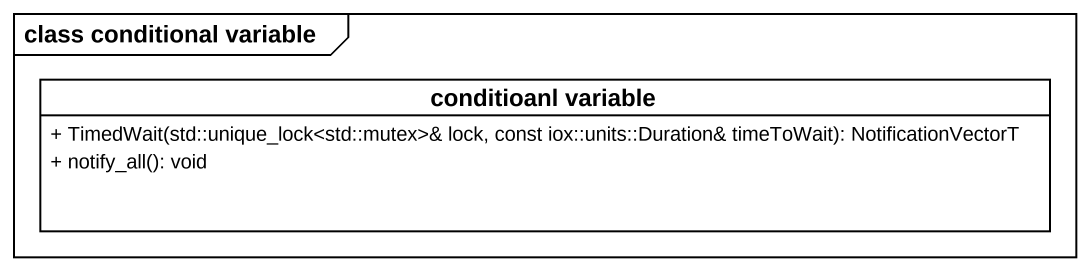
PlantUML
@startuml
mainframe class conditional variable
hide circle
hide empty members
skinparam classAttributeIconSize 0
class "conditioanl variable" as conditioanl_variable {
  {field} + TimedWait(std::unique_lock<std::mutex>& lock, const iox::units::Duration& timeToWait): NotificationVectorT
  {field} + notify_all(): void
}
@enduml
